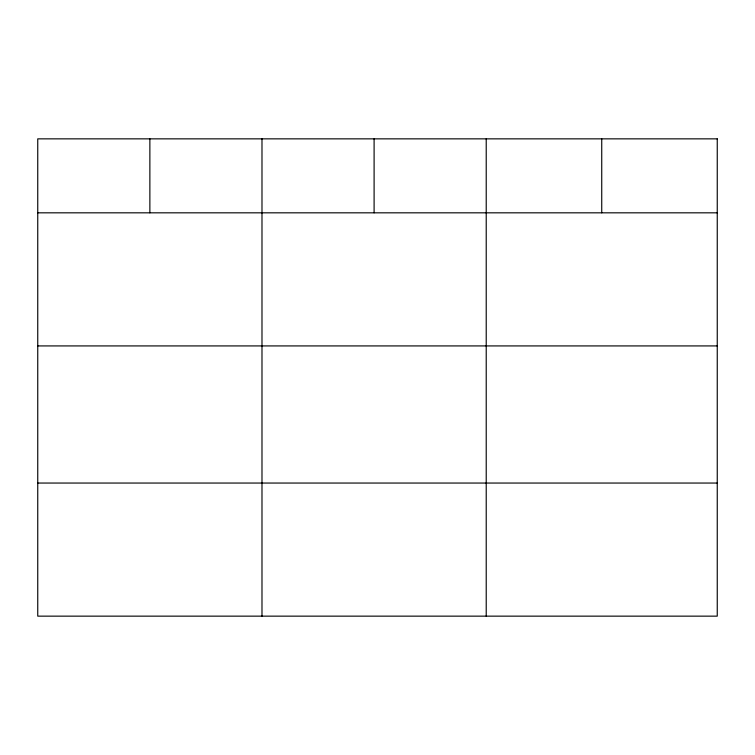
<?xml version="1.0" encoding="UTF-8"?>
<svg xmlns="http://www.w3.org/2000/svg" width="755" height="755" viewBox="0 0 755 755"><rect width="100%" height="100%" fill="white"/><g stroke="black" fill="none" stroke-linecap="round" stroke-linejoin="round"><path stroke-width="1.13" d="M37.75 212.825L717.25 212.825M37.75 345.922L717.25 345.922M37.75 483.049L717.25 483.049M601.735 138.854L601.735 212.825M486.22 138.854L486.22 616.146M374.102 138.854L374.102 212.825M261.985 138.854L261.985 616.146M149.868 138.854L149.868 212.825M717.25 138.854L37.75 138.854L37.75 616.146L717.25 616.146L717.25 138.854"/></g></svg>
